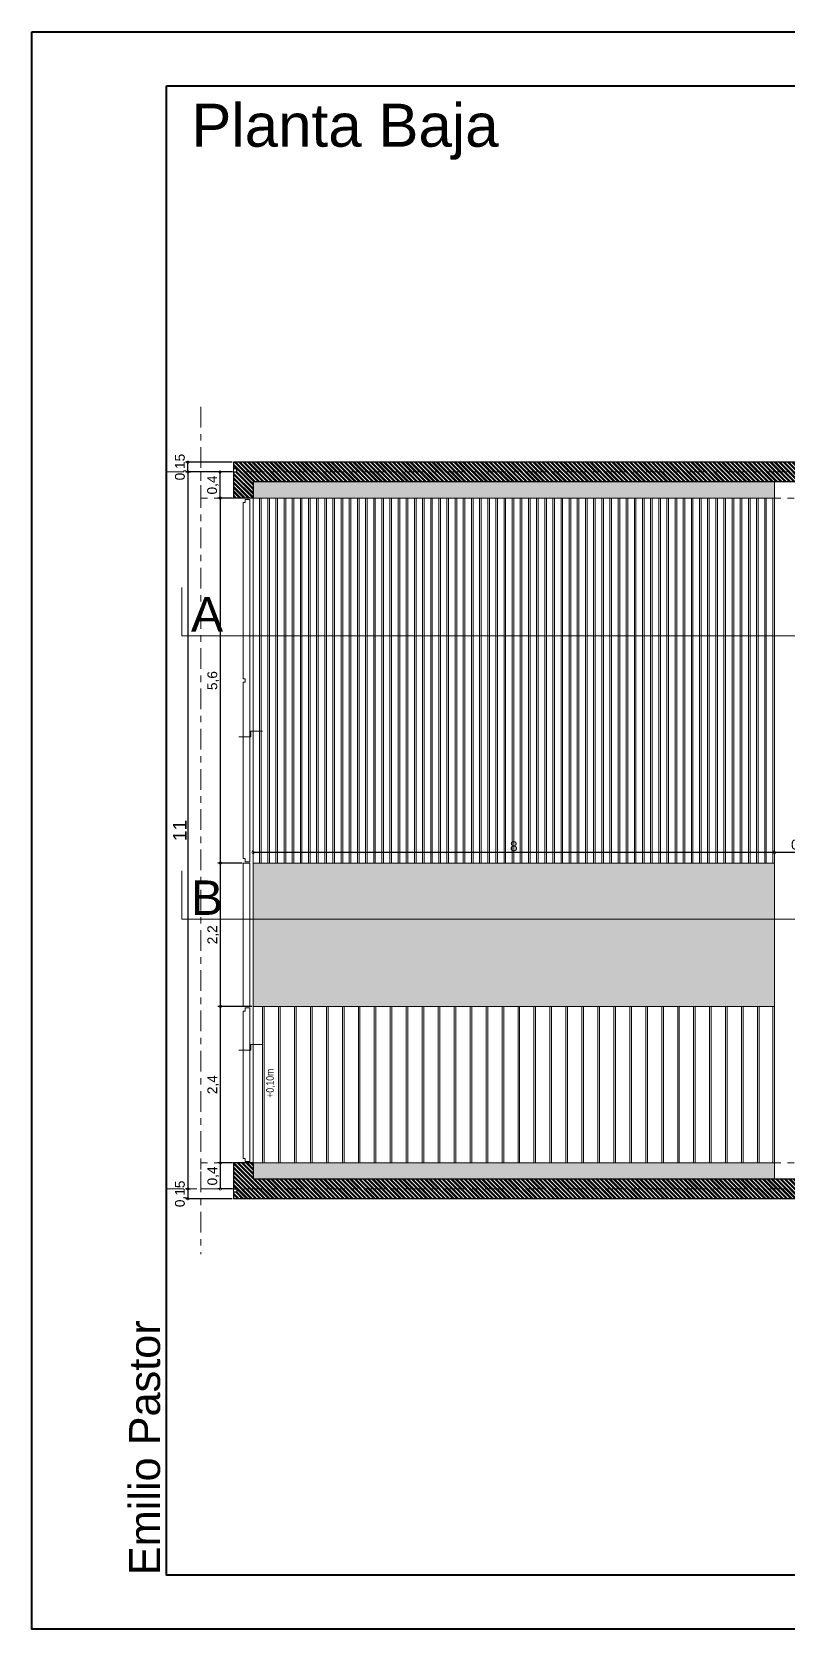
# Model space of a CAD drawing. Header units: millimetres. Extents: x 2502.5 to 2587.5, y 1451 to 1547.9.
# Drawn here: x 2502.91 to 2514.49, y 1523.37 to 1547.87 of the extents above; entities that cross this region are included whole.
import ezdxf

# ---------------------------------------------------------------- set-up
doc = ezdxf.new("R2010")
doc.units = ezdxf.units.MM
doc.linetypes.add('CENTER', pattern=[50.8, 31.75, -6.35, 6.35, -6.35])
doc.linetypes.add('JIS_02_0.7', pattern=[1.35, 0.75, -0.6])
for name, color, linetype, lineweight in [('0.09', 6, 'Continuous', 9), ('0.15', 6, 'Continuous', 15), ('02_CIVIL_EXIST', 250, 'Continuous', 30), ('09_CIVIL PROYECCIONES', 230, 'JIS_02_0.7', 5), ('10_CIVIL EJES', 230, 'CENTER', 15), ('12_HATCH', 254, 'Continuous', 5), ('12_TEXTOS', 150, 'Continuous', 20), ('13_COTAS', 8, 'Continuous', 9)]:
    doc.layers.add(name, color=color, linetype=linetype, lineweight=lineweight)
doc.styles.get("Standard").update_dxf_attribs({"font": 'arial.ttf'})
doc.styles.add('Swis721 BT', font='swiss.ttf')
doc.dimstyles.new('ISO-23', dxfattribs={"dimscale": 0.03, "dimtxt": 5, "dimasz": 2.5, "dimexe": 1.25, "dimexo": 0.625, "dimtad": 1, "dimtxsty": 'Swis721 BT', "dimblk": 'DOTSMALL', "dimcen": 2.5, "dimclrt": 150, "dimadec": 0, "dimazin": 0, "dimtfac": 1, "dimtmove": 0, "dimatfit": 3, "dimfxl": 0, "dimarcsym": 0})

# ---------------------------------------------------------------- blocks, each defined once
blk = doc.blocks.new('_DotSmall')
at = {"color": 0, "linetype": 'ByBlock', "const_width": 0.5}
blk.add_lwpolyline([(-0.0625, 0, 1), (0.0625, 0, 1)], format="xyb", close=True, dxfattribs=at)
blk = doc.blocks.new('*D92')
at = {"layer": '13_COTAS', "color": 0, "lineweight": -2}
for p, q in [((2505.981, 1541.267), (2505.262, 1541.267)), ((2505.299, 1541.117), (2505.299, 1541.267)), ((2505.981, 1541.117), (2505.262, 1541.117))]:
    blk.add_line(p, q, dxfattribs=at)
at = {"layer": 'Defpoints', "color": 0}
for p in [(2505.299, 1541.267), (2506, 1541.267), (2506, 1541.117)]:
    blk.add_point(p, dxfattribs=at)
at = {"layer": '13_COTAS', "color": 0, "lineweight": -2, "xscale": 0.075, "yscale": 0.075, "zscale": 0.075}
for p, rotation in [((2505.299, 1541.267), 90), ((2505.299, 1541.117), 270)]:
    blk.add_blockref('_DotSmall', p, dxfattribs=dict(at, rotation=rotation))
at = {"layer": '13_COTAS', "color": 150, "insert": (2505.19, 1541.192), "char_height": 0.15, "attachment_point": 5, "rotation": 90, "style": 'Swis721 BT'}
blk.add_mtext('0,15', dxfattribs=at)
blk = doc.blocks.new('*D47')
at = {"layer": '13_COTAS', "color": 0, "lineweight": -2}
for p, q in [((2505.299, 1541.117), (2505.299, 1530.117)), ((2505.313, 1541.117), (2505.337, 1541.117)), ((2505.313, 1530.117), (2505.337, 1530.117))]:
    blk.add_line(p, q, dxfattribs=at)
at = {"layer": 'Defpoints', "color": 0}
for p in [(2505.295, 1541.117), (2505.295, 1530.117), (2505.299, 1530.117)]:
    blk.add_point(p, dxfattribs=at)
at = {"layer": '13_COTAS', "color": 0, "lineweight": -2, "xscale": 0.075, "yscale": 0.075, "zscale": 0.075}
for p, rotation in [((2505.299, 1541.117), 90), ((2505.299, 1530.117), 270)]:
    blk.add_blockref('_DotSmall', p, dxfattribs=dict(at, rotation=rotation))
at = {"layer": '13_COTAS', "color": 150, "insert": (2505.175, 1535.617), "char_height": 0.15, "attachment_point": 5, "rotation": 90, "style": 'Swis721 BT'}
blk.add_mtext('{\\H1.4x;11}', dxfattribs=at)
blk = doc.blocks.new('*D93')
at = {"layer": '13_COTAS', "color": 0, "lineweight": -2}
for p, q in [((2505.306, 1530.117), (2505.262, 1530.117)), ((2505.981, 1529.967), (2505.262, 1529.967)), ((2505.299, 1530.117), (2505.299, 1529.967))]:
    blk.add_line(p, q, dxfattribs=at)
at = {"layer": 'Defpoints', "color": 0}
for p in [(2505.299, 1529.967), (2505.325, 1530.117), (2506, 1529.967)]:
    blk.add_point(p, dxfattribs=at)
at = {"layer": '13_COTAS', "color": 0, "lineweight": -2, "xscale": 0.075, "yscale": 0.075, "zscale": 0.075}
for p, rotation in [((2505.299, 1530.117), 90), ((2505.299, 1529.967), 270)]:
    blk.add_blockref('_DotSmall', p, dxfattribs=dict(at, rotation=rotation))
at = {"layer": '13_COTAS', "color": 150, "insert": (2505.19, 1530.042), "char_height": 0.15, "attachment_point": 5, "rotation": 90, "style": 'Swis721 BT'}
blk.add_mtext('0,15', dxfattribs=at)
blk = doc.blocks.new('*D94')
at = {"layer": '13_COTAS', "color": 0, "lineweight": -2}
for p, q in [((2505.981, 1530.517), (2505.76, 1530.517)), ((2505.798, 1530.117), (2505.798, 1530.517)), ((2505.981, 1530.117), (2505.76, 1530.117))]:
    blk.add_line(p, q, dxfattribs=at)
at = {"layer": 'Defpoints', "color": 0}
for p in [(2505.798, 1530.517), (2506, 1530.517), (2506, 1530.117)]:
    blk.add_point(p, dxfattribs=at)
at = {"layer": '13_COTAS', "color": 0, "lineweight": -2, "xscale": 0.075, "yscale": 0.075, "zscale": 0.075}
for p, rotation in [((2505.798, 1530.517), 90), ((2505.798, 1530.117), 270)]:
    blk.add_blockref('_DotSmall', p, dxfattribs=dict(at, rotation=rotation))
at = {"layer": '13_COTAS', "color": 150, "insert": (2505.688, 1530.317), "char_height": 0.15, "attachment_point": 5, "rotation": 90, "style": 'Swis721 BT'}
blk.add_mtext('0,4', dxfattribs=at)
blk = doc.blocks.new('*D95')
at = {"layer": '13_COTAS', "color": 0, "lineweight": -2}
for p, q in [((2506.281, 1532.917), (2505.76, 1532.917)), ((2505.798, 1530.517), (2505.798, 1532.917)), ((2505.981, 1530.517), (2505.76, 1530.517))]:
    blk.add_line(p, q, dxfattribs=at)
at = {"layer": 'Defpoints', "color": 0}
for p in [(2505.798, 1532.917), (2506.3, 1532.917), (2506, 1530.517)]:
    blk.add_point(p, dxfattribs=at)
at = {"layer": '13_COTAS', "color": 0, "lineweight": -2, "xscale": 0.075, "yscale": 0.075, "zscale": 0.075}
for p, rotation in [((2505.798, 1532.917), 90), ((2505.798, 1530.517), 270)]:
    blk.add_blockref('_DotSmall', p, dxfattribs=dict(at, rotation=rotation))
at = {"layer": '13_COTAS', "color": 150, "insert": (2505.688, 1531.717), "char_height": 0.15, "attachment_point": 5, "rotation": 90, "style": 'Swis721 BT'}
blk.add_mtext('2,4', dxfattribs=at)
blk = doc.blocks.new('*D96')
at = {"layer": '13_COTAS', "color": 0, "lineweight": -2}
for p, q in [((2506.131, 1535.117), (2505.76, 1535.117)), ((2505.798, 1532.917), (2505.798, 1535.117)), ((2506.131, 1532.917), (2505.76, 1532.917))]:
    blk.add_line(p, q, dxfattribs=at)
at = {"layer": 'Defpoints', "color": 0}
for p in [(2505.798, 1535.117), (2506.15, 1535.117), (2506.15, 1532.917)]:
    blk.add_point(p, dxfattribs=at)
at = {"layer": '13_COTAS', "color": 0, "lineweight": -2, "xscale": 0.075, "yscale": 0.075, "zscale": 0.075}
for p, rotation in [((2505.798, 1535.117), 90), ((2505.798, 1532.917), 270)]:
    blk.add_blockref('_DotSmall', p, dxfattribs=dict(at, rotation=rotation))
at = {"layer": '13_COTAS', "color": 150, "insert": (2505.688, 1534.017), "char_height": 0.15, "attachment_point": 5, "rotation": 90, "style": 'Swis721 BT'}
blk.add_mtext('2,2', dxfattribs=at)
blk = doc.blocks.new('*D97')
at = {"layer": '13_COTAS', "color": 0, "lineweight": -2}
for p, q in [((2505.981, 1540.717), (2505.76, 1540.717)), ((2505.798, 1535.117), (2505.798, 1540.717)), ((2506.131, 1535.117), (2505.76, 1535.117))]:
    blk.add_line(p, q, dxfattribs=at)
at = {"layer": 'Defpoints', "color": 0}
for p in [(2505.798, 1540.717), (2506, 1540.717), (2506.15, 1535.117)]:
    blk.add_point(p, dxfattribs=at)
at = {"layer": '13_COTAS', "color": 0, "lineweight": -2, "xscale": 0.075, "yscale": 0.075, "zscale": 0.075}
for p, rotation in [((2505.798, 1540.717), 90), ((2505.798, 1535.117), 270)]:
    blk.add_blockref('_DotSmall', p, dxfattribs=dict(at, rotation=rotation))
at = {"layer": '13_COTAS', "color": 150, "insert": (2505.688, 1537.917), "char_height": 0.15, "attachment_point": 5, "rotation": 90, "style": 'Swis721 BT'}
blk.add_mtext('5,6', dxfattribs=at)
blk = doc.blocks.new('*D98')
at = {"layer": '13_COTAS', "color": 0, "lineweight": -2}
for p, q in [((2505.981, 1541.117), (2505.755, 1541.117)), ((2505.793, 1540.717), (2505.793, 1541.117)), ((2505.981, 1540.717), (2505.755, 1540.717))]:
    blk.add_line(p, q, dxfattribs=at)
at = {"layer": 'Defpoints', "color": 0}
for p in [(2505.793, 1541.117), (2506, 1541.117), (2506, 1540.717)]:
    blk.add_point(p, dxfattribs=at)
at = {"layer": '13_COTAS', "color": 0, "lineweight": -2, "xscale": 0.075, "yscale": 0.075, "zscale": 0.075}
for p, rotation in [((2505.793, 1541.117), 90), ((2505.793, 1540.717), 270)]:
    blk.add_blockref('_DotSmall', p, dxfattribs=dict(at, rotation=rotation))
at = {"layer": '13_COTAS', "color": 150, "insert": (2505.684, 1540.917), "char_height": 0.15, "attachment_point": 5, "rotation": 90, "style": 'Swis721 BT'}
blk.add_mtext('0,4', dxfattribs=at)
blk = doc.blocks.new('cambiopiso')
at = {"layer": '0.09'}
for p, q in [((533.753, 611.171), (533.753, 610.988)), ((533.753, 610.988), (533.842, 610.988)), ((533.842, 610.988), (533.842, 610.805))]:
    blk.add_line(p, q, dxfattribs=at)
blk = doc.blocks.new('*D223')
at = {"layer": '13_COTAS', "color": 0, "lineweight": -2}
for p, q in [((2514.3, 1535.287), (2514.3, 1535.315)), ((2515.1, 1535.278), (2514.3, 1535.278)), ((2515.1, 1535.287), (2515.1, 1535.315))]:
    blk.add_line(p, q, dxfattribs=at)
at = {"layer": 'Defpoints', "color": 0}
for p in [(2514.3, 1535.278), (2514.3, 1535.269), (2515.1, 1535.269)]:
    blk.add_point(p, dxfattribs=at)
at = {"layer": '13_COTAS', "color": 0, "lineweight": -2, "xscale": 0.075, "yscale": 0.075, "zscale": 0.075, "rotation": 180}
blk.add_blockref('_DotSmall', (2514.3, 1535.278), dxfattribs=at)
at = {"layer": '13_COTAS', "color": 0, "lineweight": -2, "xscale": 0.075, "yscale": 0.075, "zscale": 0.075}
blk.add_blockref('_DotSmall', (2515.1, 1535.278), dxfattribs=at)
at = {"layer": '13_COTAS', "color": 150, "insert": (2514.7, 1535.387), "char_height": 0.15, "attachment_point": 5, "style": 'Swis721 BT'}
blk.add_mtext('0,8', dxfattribs=at)
blk = doc.blocks.new('*D224')
at = {"layer": '13_COTAS', "color": 0, "lineweight": -2}
for p, q in [((2506.3, 1535.287), (2506.3, 1535.315)), ((2514.3, 1535.278), (2506.3, 1535.278)), ((2514.3, 1535.287), (2514.3, 1535.315))]:
    blk.add_line(p, q, dxfattribs=at)
at = {"layer": 'Defpoints', "color": 0}
for p in [(2506.3, 1535.278), (2506.3, 1535.269), (2514.3, 1535.269)]:
    blk.add_point(p, dxfattribs=at)
at = {"layer": '13_COTAS', "color": 0, "lineweight": -2, "xscale": 0.075, "yscale": 0.075, "zscale": 0.075, "rotation": 180}
blk.add_blockref('_DotSmall', (2506.3, 1535.278), dxfattribs=at)
at = {"layer": '13_COTAS', "color": 0, "lineweight": -2, "xscale": 0.075, "yscale": 0.075, "zscale": 0.075}
blk.add_blockref('_DotSmall', (2514.3, 1535.278), dxfattribs=at)
at = {"layer": '13_COTAS', "color": 150, "insert": (2510.3, 1535.374), "char_height": 0.15, "attachment_point": 5, "style": 'Swis721 BT'}
blk.add_mtext('8', dxfattribs=at)
blk = doc.blocks.new('silueta')
at = {"layer": '0.09', "color": 3}
for points in [[(2456, 1541.267), (2484.8, 1541.267), (2484.8, 1540.717), (2484.95, 1540.717), (2484.95, 1536.417), (2477.9, 1536.417), (2477.7, 1536.417), (2477.7, 1530.517), (2477.9, 1530.517), (2477.9, 1530.117), (2477.7, 1530.117), (2477.7, 1529.967), (2456, 1529.967), (2456, 1530.517), (2456.3, 1530.517), (2456.3, 1530.267), (2464.8, 1530.267), (2464.8, 1530.517), (2467.1, 1530.517), (2467.1, 1532.922), (2465.1, 1532.917), (2465.1, 1540.717), (2464.8, 1540.717), (2464.8, 1540.967), (2456.3, 1540.967), (2456.3, 1540.717), (2456, 1540.717), (2456, 1541.267)], [(2484.5, 1540.917), (2465.4, 1540.917), (2465.4, 1534.917), (2473.2, 1534.917), (2473.2, 1537.667), (2472.4, 1537.667), (2472.4, 1539.867), (2476.6, 1539.867), (2476.6, 1540.017), (2471.4, 1540.017), (2471.4, 1539.867), (2472.2, 1539.867), (2472.2, 1537.667), (2471.4, 1537.667), (2471.4, 1535.717), (2472.3, 1535.717), (2472.3, 1535.817), (2471.55, 1535.817), (2471.55, 1537.567), (2473, 1537.567), (2473, 1534.717), (2465.4, 1534.717), (2465.4, 1533.117), (2467.4, 1533.117), (2467.4, 1530.317), (2477.4, 1530.317), (2477.4, 1536.717), (2484.65, 1536.717), (2484.65, 1540.117), (2484.5, 1540.117), (2484.5, 1540.917)]]:
    blk.add_lwpolyline(points, dxfattribs=at)
blk.add_lwpolyline([(2470.8, 1533.317), (2473, 1533.317), (2473, 1530.317), (2470.8, 1530.317)], close=True, dxfattribs=at)

msp = doc.modelspace()

# ---------------------------------------------------------------- hatches: boundary and pattern name
at = {"layer": '02_CIVIL_EXIST'}
h = msp.add_hatch(dxfattribs=at)
h.set_pattern_fill('ANSI32', color=256, scale=0.005, angle=-90)
h.set_pattern_definition([(315, (2098.05912, 1006.04728), (0.0336759605, 0.0336759605), []), (315, (2098.05912, 1006.02483), (0.0336759605, 0.0336759605), [])])
edge = h.paths.add_edge_path()
edge.add_line((2522.3, 1535.791), (2522.3, 1535.791))
edge.add_line((2522.3, 1535.791), (2522.3, 1535.817))
edge.add_line((2522.3, 1535.817), (2521.55, 1535.817))
edge.add_line((2521.55, 1535.817), (2521.4, 1535.817))
edge.add_line((2521.4, 1535.817), (2521.4, 1535.717))
edge.add_line((2521.4, 1535.717), (2521.5, 1535.717))
edge.add_line((2521.5, 1535.717), (2522.204, 1535.717))
edge.add_line((2522.204, 1535.717), (2522.204, 1535.724))
edge.add_line((2522.204, 1535.724), (2522.128, 1535.724))
edge.add_line((2522.128, 1535.724), (2522.128, 1535.734))
edge.add_line((2522.128, 1535.734), (2522.209, 1535.734))
edge.add_arc((2522.209, 1535.729), 0.00537, 0, 90, ccw=False)
edge.add_line((2522.214, 1535.729), (2522.214, 1535.717))
edge.add_line((2522.214, 1535.717), (2522.3, 1535.717))
edge.add_line((2522.3, 1535.717), (2522.3, 1535.791))
h.paths.add_polyline_path([(2534.95, 1540.117), (2534.95, 1540.717), (2534.8, 1540.717), (2534.8, 1541.117), (2506, 1541.117), (2506, 1540.717), (2506.3, 1540.717), (2506.3, 1540.967), (2514.8, 1540.967), (2514.8, 1540.717), (2515.4, 1540.717), (2515.4, 1540.917), (2531, 1540.917), (2531, 1540.117), (2531.15, 1540.117), (2531.15, 1540.917), (2532.4, 1540.917), (2532.4, 1540.117), (2532.55, 1540.117), (2532.55, 1540.917), (2534.5, 1540.917), (2534.5, 1540.117), (2534.65, 1540.117), (2534.7, 1540.117)])
edge = h.paths.add_edge_path(flags=16)
edge.add_line((2523.013, 1536.476), (2523.013, 1536.413))
edge.add_line((2523.013, 1536.413), (2523.005, 1536.413))
edge.add_line((2523.005, 1536.413), (2523.005, 1536.476))
edge.add_arc((2523.009, 1536.476), 0.00417, 0.0531, 180.0531, ccw=False)
edge = h.paths.add_edge_path(flags=16)
edge.add_arc((2522.209, 1535.729), 0.00537, -90, 90, ccw=False)
edge.add_line((2522.209, 1535.724), (2522.128, 1535.724))
edge.add_line((2522.128, 1535.724), (2522.128, 1535.734))
edge.add_line((2522.128, 1535.734), (2522.209, 1535.734))
h.paths.add_polyline_path([(2527.9, 1530.117), (2527.9, 1530.517), (2527.7, 1530.517), (2527.7, 1531.317), (2527.4, 1531.317), (2527.4, 1530.317), (2526.275, 1530.317), (2526.275, 1530.667), (2526.125, 1530.667), (2526.125, 1530.317), (2524.525, 1530.317), (2524.525, 1530.667), (2524.375, 1530.667), (2524.375, 1530.317), (2517.4, 1530.317), (2517.4, 1530.517), (2517.1, 1530.517), (2514.8, 1530.517), (2514.8, 1530.267), (2506.3, 1530.267), (2506.3, 1530.517), (2506, 1530.517), (2506, 1530.117), (2508.05, 1530.117)])
h.paths.add_polyline_path([(2524.65, 1539.867), (2524.65, 1540.017), (2524, 1540.017), (2524, 1539.867)])
h.paths.add_polyline_path([(2526.6, 1539.867), (2526.6, 1540.017), (2525.95, 1540.017), (2525.95, 1539.867)])
h.paths.add_polyline_path([(2515.7, 1532.917), (2515.7, 1532.962), (2515.7, 1533.002), (2515.7, 1533.002), (2515.7, 1533.117), (2515.4, 1533.117), (2515.4, 1533.517), (2515.1, 1533.517), (2515.1, 1532.917), (2515.25, 1532.917)])
h.paths.add_polyline_path([(2517.4, 1532.917), (2517.4, 1533.117), (2517.1, 1533.117), (2517.1, 1532.962), (2517.1, 1532.917)])
h.paths.add_polyline_path([(2527.7, 1529.967), (2527.7, 1530.117), (2506.05, 1530.117), (2506.05, 1530.067), (2506, 1530.067), (2506, 1529.967), (2514.3, 1529.967)])
h.paths.add_polyline_path([(2534.8, 1541.117), (2534.8, 1541.267), (2514.3, 1541.267), (2506, 1541.267), (2506, 1541.167), (2506.05, 1541.167), (2506.05, 1541.117)])
edge = h.paths.add_edge_path(flags=17)
edge.add_line((2521.525, 1535.906), (2521.533, 1535.906))
edge.add_line((2521.533, 1535.906), (2521.533, 1536.447))
edge.add_line((2521.533, 1536.447), (2521.544, 1536.447))
edge.add_line((2521.544, 1536.447), (2521.544, 1535.905))
edge.add_line((2521.544, 1535.905), (2521.544, 1535.865))
edge.add_arc((2521.539, 1535.865), 0.00488, -89.9848, 0.0152, ccw=False)
edge.add_line((2521.539, 1535.86), (2521.519, 1535.86))
edge.add_arc((2521.519, 1535.865), 0.00488, 180.0318, 270.0152, ccw=False)
edge.add_line((2521.514, 1535.865), (2521.514, 1535.905))
edge.add_line((2521.514, 1535.905), (2521.514, 1536.447))
edge.add_line((2521.514, 1536.447), (2521.525, 1536.447))
edge.add_line((2521.525, 1536.447), (2521.525, 1535.906))
h.paths.add_polyline_path([(2521.533, 1535.906), (2521.525, 1535.906), (2521.525, 1536.447), (2521.533, 1536.447)], flags=16)
edge = h.paths.add_edge_path(flags=16)
edge.add_line((2521.525, 1536.447), (2521.514, 1536.447))
edge.add_line((2521.514, 1536.447), (2521.514, 1536.988))
edge.add_line((2521.514, 1536.988), (2521.514, 1537.029))
edge.add_arc((2521.518, 1537.029), 0.00488, 90.0283, 180.0327, ccw=False)
edge.add_line((2521.518, 1537.034), (2521.539, 1537.034))
edge.add_arc((2521.539, 1537.029), 0.00488, 0.0327, 90.0152, ccw=False)
edge.add_line((2521.544, 1537.029), (2521.544, 1536.988))
edge.add_line((2521.544, 1536.988), (2521.544, 1536.447))
edge.add_line((2521.544, 1536.447), (2521.533, 1536.447))
edge.add_line((2521.533, 1536.447), (2521.533, 1536.988))
edge.add_line((2521.533, 1536.988), (2521.525, 1536.988))
edge.add_line((2521.525, 1536.988), (2521.525, 1536.447))
h.paths.add_polyline_path([(2521.533, 1536.447), (2521.525, 1536.447), (2521.525, 1536.988), (2521.533, 1536.988)], flags=16)
edge = h.paths.add_edge_path(flags=17)
edge.add_line((2521.544, 1535.905), (2521.544, 1536.988))
edge.add_line((2521.544, 1536.988), (2521.544, 1537.029))
edge.add_arc((2521.539, 1537.029), 0.00488, 0.0327, 90.0152)
edge.add_line((2521.539, 1537.034), (2521.518, 1537.034))
edge.add_arc((2521.518, 1537.029), 0.00488, 90.0283, 180.0327)
edge.add_line((2521.514, 1537.029), (2521.514, 1536.988))
edge.add_line((2521.514, 1536.988), (2521.514, 1535.905))
edge.add_line((2521.514, 1535.905), (2521.514, 1535.865))
edge.add_arc((2521.519, 1535.865), 0.00488, 180.0318, 270.0152)
edge.add_line((2521.519, 1535.86), (2521.539, 1535.86))
edge.add_arc((2521.539, 1535.865), 0.00488, 270.0152, 360.0152)
edge.add_line((2521.544, 1535.865), (2521.544, 1535.905))
h.paths.add_polyline_path([(2521.4, 1537.167), (2521.55, 1537.167), (2521.55, 1537.567), (2523, 1537.567), (2523, 1534.717), (2523.2, 1534.717), (2523.2, 1537.667), (2522.4, 1537.667), (2522.4, 1539.867), (2523.2, 1539.867), (2523.2, 1540.017), (2521.4, 1540.017), (2521.4, 1539.867), (2522.2, 1539.867), (2522.2, 1537.667), (2521.4, 1537.667)])
h.paths.add_polyline_path([(2520.9, 1534.717), (2520.9, 1534.817), (2521.95, 1534.817), (2521.95, 1534.917), (2521.4, 1534.917), (2515.4, 1534.917), (2515.4, 1535.117), (2515.1, 1535.117), (2515.1, 1534.517), (2515.4, 1534.517), (2515.4, 1534.717)])
at = {"layer": '12_HATCH'}
h = msp.add_hatch(dxfattribs=at)
h.set_pattern_fill('AR-CONC', color=114, scale=0.002, angle=-90)
h.set_pattern_definition([(320, (1979.07924, 2068.2868), (-0.03187817, -0.36436934), [0.0381, -0.4191]), (265, (1979.07924, 2068.2868), (0.38211369, 0.07048684), [0.03048, -0.33528117]), (10.451445, (1979.07658, 2068.25642), (0.3502355, -0.2938825), [0.03238002, -0.35618049]), (316.1842, (1979.18084, 2068.2868), (-0.08408466, -0.54215808), [0.05715, -0.62865]), (6.63556, (1979.17383, 2068.2416), (0.49485225, -0.47480827), [0.04857005, -0.5342712]), (261.18415, (1979.18084, 2068.2868), (0.49485225, -0.47480827), [0.04571993, -0.50291946]), (291, (1979.15544, 2068.236), (-0.2045304, -0.30322878), [0.0381, -0.4191]), (236, (1979.15544, 2068.236), (0.36837593, -0.12360406), [0.03048, -0.33528]), (341.451445, (1979.1384, 2068.21072), (0.16384554, -0.42683284), [0.03238002, -0.35617988]), (307.5, (1979.07924, 2068.28679), (0.169110078, -0.006177207), [0, -0.331216, 0, -0.34036, 0, -0.33655]), (277.5, (1979.07924, 2068.28679), (0.20036115, -0.133639325), [0, -0.194056, 0, -0.323596, 0, -0.12827]), (237.5, (1979.07924, 2068.40007), (-0.011457488, -0.27118119), [0, -0.127, 0, -0.39624, 0, -0.52578]), (227.5, (1979.07924, 2068.45087), (0.05085298, -0.29625836), [0, -0.1651, 0, -0.263144, 0, -0.37338])])
h.paths.add_polyline_path([(2506.3, 1540.967), (2506.3, 1540.717), (2514.3, 1540.717), (2514.3, 1540.967)])
h.paths.add_polyline_path([(2506.3, 1530.517), (2506.3, 1530.267), (2514.3, 1530.267), (2514.3, 1530.517)])
h.paths.add_polyline_path([(2506.3, 1535.117), (2506.3, 1532.917), (2514.3, 1532.917), (2514.3, 1535.117)])

# ---------------------------------------------------------------- linework, layer by layer
at = {"layer": '0.09'}
for p, q in [((2514.3, 1540.967), (2514.3, 1535.117)), ((2506.3, 1540.717), (2506.3, 1535.117)), ((2514.3, 1540.717), (2506.3, 1540.717)), ((2506.4, 1540.717), (2506.4, 1535.117)), ((2506.425, 1540.717), (2506.425, 1535.117)), ((2506.525, 1540.717), (2506.525, 1535.117)), ((2506.55, 1540.717), (2506.55, 1535.117)), ((2506.65, 1540.717), (2506.65, 1535.117)), ((2506.675, 1540.717), (2506.675, 1535.117)), ((2506.775, 1540.717), (2506.775, 1535.117)), ((2506.8, 1540.717), (2506.8, 1535.117)), ((2506.9, 1540.717), (2506.9, 1535.117)), ((2506.925, 1540.717), (2506.925, 1535.117)), ((2507.025, 1540.717), (2507.025, 1535.117)), ((2507.05, 1540.717), (2507.05, 1535.117)), ((2507.15, 1540.717), (2507.15, 1535.117)), ((2507.175, 1540.717), (2507.175, 1535.117)), ((2507.275, 1540.717), (2507.275, 1535.117)), ((2507.3, 1540.717), (2507.3, 1535.117)), ((2507.4, 1540.717), (2507.4, 1535.117)), ((2507.425, 1540.717), (2507.425, 1535.117)), ((2507.525, 1540.717), (2507.525, 1535.117)), ((2507.55, 1540.717), (2507.55, 1535.117)), ((2507.65, 1540.717), (2507.65, 1535.117)), ((2507.675, 1540.717), (2507.675, 1535.117)), ((2507.775, 1540.717), (2507.775, 1535.117)), ((2507.8, 1540.717), (2507.8, 1535.117)), ((2507.9, 1540.717), (2507.9, 1535.117)), ((2507.925, 1540.717), (2507.925, 1535.117)), ((2508.025, 1540.717), (2508.025, 1535.117)), ((2508.05, 1540.717), (2508.05, 1535.117)), ((2508.15, 1540.717), (2508.15, 1535.117)), ((2508.175, 1540.717), (2508.175, 1535.117)), ((2508.275, 1540.717), (2508.275, 1535.117)), ((2508.3, 1540.717), (2508.3, 1535.117)), ((2508.4, 1540.717), (2508.4, 1535.117)), ((2508.425, 1540.717), (2508.425, 1535.117)), ((2508.525, 1540.717), (2508.525, 1535.117)), ((2508.55, 1540.717), (2508.55, 1535.117)), ((2508.65, 1540.717), (2508.65, 1535.117)), ((2508.675, 1540.717), (2508.675, 1535.117)), ((2508.775, 1540.717), (2508.775, 1535.117)), ((2508.8, 1540.717), (2508.8, 1535.117)), ((2508.9, 1540.717), (2508.9, 1535.117)), ((2508.925, 1540.717), (2508.925, 1535.117)), ((2509.025, 1540.717), (2509.025, 1535.117)), ((2509.05, 1540.717), (2509.05, 1535.117)), ((2509.15, 1540.717), (2509.15, 1535.117)), ((2509.175, 1540.717), (2509.175, 1535.117)), ((2509.275, 1540.717), (2509.275, 1535.117)), ((2509.3, 1540.717), (2509.3, 1535.117)), ((2509.4, 1540.717), (2509.4, 1535.117)), ((2509.425, 1540.717), (2509.425, 1535.117)), ((2509.525, 1540.717), (2509.525, 1535.117)), ((2509.55, 1540.717), (2509.55, 1535.117)), ((2509.65, 1540.717), (2509.65, 1535.117)), ((2509.675, 1540.717), (2509.675, 1535.117)), ((2509.775, 1540.717), (2509.775, 1535.117)), ((2509.8, 1540.717), (2509.8, 1535.117)), ((2509.9, 1540.717), (2509.9, 1535.117)), ((2509.925, 1540.717), (2509.925, 1535.117)), ((2510.025, 1540.717), (2510.025, 1535.117)), ((2510.05, 1540.717), (2510.05, 1535.117)), ((2510.15, 1540.717), (2510.15, 1535.117)), ((2510.175, 1540.717), (2510.175, 1535.117)), ((2510.275, 1540.717), (2510.275, 1535.117)), ((2510.3, 1540.717), (2510.3, 1535.117)), ((2510.4, 1540.717), (2510.4, 1535.117)), ((2510.425, 1540.717), (2510.425, 1535.117)), ((2510.525, 1540.717), (2510.525, 1535.117)), ((2510.55, 1540.717), (2510.55, 1535.117)), ((2510.65, 1540.717), (2510.65, 1535.117)), ((2510.675, 1540.717), (2510.675, 1535.117)), ((2510.775, 1540.717), (2510.775, 1535.117)), ((2510.8, 1540.717), (2510.8, 1535.117)), ((2510.9, 1540.717), (2510.9, 1535.117)), ((2510.925, 1540.717), (2510.925, 1535.117)), ((2511.025, 1540.717), (2511.025, 1535.117)), ((2511.05, 1540.717), (2511.05, 1535.117)), ((2511.15, 1540.717), (2511.15, 1535.117)), ((2511.175, 1540.717), (2511.175, 1535.117)), ((2511.275, 1540.717), (2511.275, 1535.117)), ((2511.3, 1540.717), (2511.3, 1535.117)), ((2511.4, 1540.717), (2511.4, 1535.117)), ((2511.425, 1540.717), (2511.425, 1535.117)), ((2511.525, 1540.717), (2511.525, 1535.117)), ((2511.55, 1540.717), (2511.55, 1535.117)), ((2511.65, 1540.717), (2511.65, 1535.117)), ((2511.675, 1540.717), (2511.675, 1535.117)), ((2511.775, 1540.717), (2511.775, 1535.117)), ((2511.8, 1540.717), (2511.8, 1535.117)), ((2511.9, 1540.717), (2511.9, 1535.117)), ((2511.925, 1540.717), (2511.925, 1535.117)), ((2512.025, 1540.717), (2512.025, 1535.117)), ((2512.05, 1540.717), (2512.05, 1535.117)), ((2512.15, 1540.717), (2512.15, 1535.117)), ((2512.175, 1540.717), (2512.175, 1535.117)), ((2512.275, 1540.717), (2512.275, 1535.117)), ((2512.3, 1540.717), (2512.3, 1535.117)), ((2512.4, 1540.717), (2512.4, 1535.117)), ((2512.425, 1540.717), (2512.425, 1535.117)), ((2512.525, 1540.717), (2512.525, 1535.117)), ((2512.55, 1540.717), (2512.55, 1535.117)), ((2512.65, 1540.717), (2512.65, 1535.117)), ((2512.675, 1540.717), (2512.675, 1535.117)), ((2512.775, 1540.717), (2512.775, 1535.117)), ((2512.8, 1540.717), (2512.8, 1535.117)), ((2512.9, 1540.717), (2512.9, 1535.117)), ((2512.925, 1540.717), (2512.925, 1535.117)), ((2513.025, 1540.717), (2513.025, 1535.117)), ((2513.05, 1540.717), (2513.05, 1535.117)), ((2513.15, 1540.717), (2513.15, 1535.117)), ((2513.175, 1540.717), (2513.175, 1535.117)), ((2513.275, 1540.717), (2513.275, 1535.117)), ((2513.3, 1540.717), (2513.3, 1535.117)), ((2513.4, 1540.717), (2513.4, 1535.117)), ((2513.425, 1540.717), (2513.425, 1535.117)), ((2513.525, 1540.717), (2513.525, 1535.117)), ((2513.55, 1540.717), (2513.55, 1535.117)), ((2513.65, 1540.717), (2513.65, 1535.117)), ((2513.675, 1540.717), (2513.675, 1535.117)), ((2513.775, 1540.717), (2513.775, 1535.117)), ((2513.8, 1540.717), (2513.8, 1535.117)), ((2513.9, 1540.717), (2513.9, 1535.117)), ((2513.925, 1540.717), (2513.925, 1535.117)), ((2514.025, 1540.717), (2514.025, 1535.117)), ((2514.05, 1540.717), (2514.05, 1535.117)), ((2514.15, 1540.717), (2514.15, 1535.117)), ((2514.175, 1540.717), (2514.175, 1535.117)), ((2514.275, 1540.717), (2514.275, 1535.117)), ((2506.3, 1535.117), (2506.3, 1530.517)), ((2514.3, 1535.117), (2506.3, 1535.117)), ((2514.3, 1535.117), (2514.3, 1532.917)), ((2514.3, 1532.917), (2506.3, 1532.917)), ((2506.445, 1532.917), (2506.445, 1530.517)), ((2506.47, 1532.917), (2506.47, 1530.517)), ((2506.69, 1532.917), (2506.69, 1530.517)), ((2506.715, 1532.917), (2506.715, 1530.517)), ((2506.935, 1532.917), (2506.935, 1530.517)), ((2506.96, 1532.917), (2506.96, 1530.517)), ((2507.18, 1532.917), (2507.18, 1530.517)), ((2507.205, 1532.917), (2507.205, 1530.517)), ((2507.425, 1532.917), (2507.425, 1530.517)), ((2507.45, 1532.917), (2507.45, 1530.517)), ((2507.67, 1532.917), (2507.67, 1530.517)), ((2507.695, 1532.917), (2507.695, 1530.517)), ((2507.915, 1532.917), (2507.915, 1530.517)), ((2507.94, 1532.917), (2507.94, 1530.517)), ((2508.16, 1532.917), (2508.16, 1530.517)), ((2508.185, 1532.917), (2508.185, 1530.517)), ((2508.405, 1532.917), (2508.405, 1530.517)), ((2508.43, 1532.917), (2508.43, 1530.517)), ((2508.65, 1532.917), (2508.65, 1530.517)), ((2508.675, 1532.917), (2508.675, 1530.517)), ((2508.895, 1532.917), (2508.895, 1530.517)), ((2508.92, 1532.917), (2508.92, 1530.517)), ((2509.14, 1532.917), (2509.14, 1530.517)), ((2509.165, 1532.917), (2509.165, 1530.517)), ((2509.385, 1532.917), (2509.385, 1530.517)), ((2509.41, 1532.917), (2509.41, 1530.517)), ((2509.63, 1532.917), (2509.63, 1530.517)), ((2509.655, 1532.917), (2509.655, 1530.517)), ((2509.875, 1532.917), (2509.875, 1530.517)), ((2509.9, 1532.917), (2509.9, 1530.517)), ((2510.12, 1532.917), (2510.12, 1530.517)), ((2510.145, 1532.917), (2510.145, 1530.517)), ((2510.365, 1532.917), (2510.365, 1530.517)), ((2510.39, 1532.917), (2510.39, 1530.517)), ((2510.61, 1532.917), (2510.61, 1530.517)), ((2510.635, 1532.917), (2510.635, 1530.517)), ((2510.855, 1532.917), (2510.855, 1530.517)), ((2510.88, 1532.917), (2510.88, 1530.517)), ((2511.1, 1532.917), (2511.1, 1530.517)), ((2511.125, 1532.917), (2511.125, 1530.517)), ((2511.345, 1532.917), (2511.345, 1530.517)), ((2511.37, 1532.917), (2511.37, 1530.517)), ((2511.59, 1532.917), (2511.59, 1530.517)), ((2511.615, 1532.917), (2511.615, 1530.517)), ((2511.835, 1532.917), (2511.835, 1530.517)), ((2511.86, 1532.917), (2511.86, 1530.517)), ((2512.08, 1532.917), (2512.08, 1530.517)), ((2512.105, 1532.917), (2512.105, 1530.517)), ((2512.325, 1532.917), (2512.325, 1530.517)), ((2512.35, 1532.917), (2512.35, 1530.517)), ((2512.57, 1532.917), (2512.57, 1530.517)), ((2512.595, 1532.917), (2512.595, 1530.517)), ((2512.815, 1532.917), (2512.815, 1530.517)), ((2512.84, 1532.917), (2512.84, 1530.517)), ((2513.06, 1532.917), (2513.06, 1530.517)), ((2513.085, 1532.917), (2513.085, 1530.517)), ((2513.305, 1532.917), (2513.305, 1530.517)), ((2513.33, 1532.917), (2513.33, 1530.517)), ((2513.55, 1532.917), (2513.55, 1530.517)), ((2513.575, 1532.917), (2513.575, 1530.517)), ((2513.795, 1532.917), (2513.795, 1530.517)), ((2513.82, 1532.917), (2513.82, 1530.517)), ((2514.04, 1532.917), (2514.04, 1530.517)), ((2514.065, 1532.917), (2514.065, 1530.517)), ((2514.275, 1532.917), (2514.275, 1530.517)), ((2514.3, 1532.917), (2514.3, 1530.267)), ((2514.3, 1530.517), (2506.3, 1530.517))]:
    msp.add_line(p, q, dxfattribs=at)
at = {"layer": '0.15'}
for p, q in [((2505.207, 1538.602), (2505.207, 1539.345)), ((2536.132, 1538.602), (2505.207, 1538.602)), ((2505.207, 1534.256), (2505.207, 1534.998)), ((2536.132, 1534.256), (2505.207, 1534.256))]:
    msp.add_line(p, q, dxfattribs=at)
at = {"layer": '02_CIVIL_EXIST'}
for p, q in [((2514.3, 1541.267), (2506, 1541.267)), ((2506, 1541.267), (2506, 1541.167)), ((2534.8, 1541.267), (2514.3, 1541.267)), ((2506.05, 1541.167), (2506, 1541.167)), ((2506, 1541.117), (2506, 1540.717)), ((2506, 1541.117), (2506.05, 1541.117)), ((2506.05, 1541.117), (2506.05, 1541.167)), ((2506.3, 1540.967), (2506.3, 1540.717)), ((2514.8, 1540.967), (2506.3, 1540.967)), ((2506.3, 1540.717), (2506, 1540.717)), ((2506, 1530.517), (2506, 1530.117)), ((2506.3, 1530.517), (2506, 1530.517)), ((2506.3, 1530.517), (2506.3, 1530.267)), ((2514.8, 1530.267), (2506.3, 1530.267)), ((2506, 1530.117), (2506.05, 1530.117)), ((2506.05, 1530.067), (2506, 1530.067)), ((2506, 1530.067), (2506, 1529.967)), ((2506, 1530.067), (2506, 1529.967)), ((2514.3, 1529.967), (2506, 1529.967)), ((2506.05, 1530.117), (2506.05, 1530.067)), ((2514.35, 1530.117), (2514.3, 1530.117)), ((2527.7, 1529.967), (2514.3, 1529.967))]:
    msp.add_line(p, q, dxfattribs=at)
at = {"layer": '02_CIVIL_EXIST', "lineweight": 40}
for points in [[(2502.906, 1547.868), (2537.556, 1547.868), (2537.556, 1523.365), (2502.906, 1523.365)], [(2504.969, 1547.043), (2536.731, 1547.043), (2536.731, 1524.19), (2504.969, 1524.19)]]:
    msp.add_lwpolyline(points, close=True, dxfattribs=at)
at = {"layer": '09_CIVIL PROYECCIONES', "ltscale": 0.1}
for p, q in [((2505.5, 1541.117), (2505.5, 1540.717)), ((2506, 1541.117), (2505.5, 1541.117)), ((2514.3, 1540.967), (2514.3, 1540.717)), ((2506, 1540.717), (2505.5, 1540.717)), ((2514.3, 1540.717), (2514.8, 1540.717)), ((2505.5, 1530.517), (2505.5, 1530.117)), ((2506, 1530.517), (2505.5, 1530.517)), ((2514.8, 1530.517), (2514.3, 1530.517)), ((2514.3, 1530.517), (2514.3, 1530.267)), ((2506, 1530.117), (2505.5, 1530.117))]:
    msp.add_line(p, q, dxfattribs=at)
at = {"layer": '09_CIVIL PROYECCIONES', "ltscale": 5}
for p, q in [((2506.05, 1541.117), (2506, 1541.117)), ((2506, 1541.117), (2506.05, 1541.117)), ((2506.05, 1530.117), (2506, 1530.117))]:
    msp.add_line(p, q, dxfattribs=at)
at = {"layer": '09_CIVIL PROYECCIONES', "linetype": 'ByBlock'}
for p, q in [((2506.18, 1540.647), (2506.15, 1540.647)), ((2506.15, 1540.647), (2506.15, 1537.942)), ((2506.25, 1540.697), (2506.18, 1540.697)), ((2506.18, 1540.697), (2506.18, 1540.647)), ((2506.25, 1540.697), (2506.25, 1535.137)), ((2506.18, 1537.942), (2506.15, 1537.942)), ((2506.18, 1537.892), (2506.15, 1537.892)), ((2506.15, 1537.892), (2506.15, 1535.187)), ((2506.18, 1537.942), (2506.18, 1537.892)), ((2506.18, 1535.187), (2506.15, 1535.187)), ((2506.15, 1535.117), (2506.15, 1532.917)), ((2506.25, 1535.117), (2506.15, 1535.117)), ((2506.18, 1535.187), (2506.18, 1535.137)), ((2506.25, 1535.137), (2506.18, 1535.137)), ((2506.25, 1535.117), (2506.25, 1532.917)), ((2506.25, 1532.917), (2506.15, 1532.917)), ((2506.18, 1532.897), (2506.18, 1532.847)), ((2506.25, 1532.897), (2506.18, 1532.897)), ((2506.25, 1532.897), (2506.25, 1530.537)), ((2506.18, 1532.847), (2506.15, 1532.847)), ((2506.15, 1532.847), (2506.15, 1530.587)), ((2506.18, 1530.587), (2506.15, 1530.587)), ((2506.18, 1530.587), (2506.18, 1530.537)), ((2506.25, 1530.537), (2506.18, 1530.537))]:
    msp.add_line(p, q, dxfattribs=at)
at = {"layer": '10_CIVIL EJES', "ltscale": 0.01}
for p, q in [((2505.5, 1542.117), (2505.5, 1529.117)), ((2536.731, 1541.117), (2504.969, 1541.117)), ((2536.731, 1530.117), (2504.969, 1530.117))]:
    msp.add_line(p, q, dxfattribs=at)

# ---------------------------------------------------------------- block references
at = {"rotation": 270}
for p in [(1895.275, 2070.896), (1895.275, 2066.086)]:
    msp.add_blockref('cambiopiso', p, dxfattribs=at)
at = {"layer": 'Defpoints'}
msp.add_blockref('silueta', (50, 0), dxfattribs=at)

# ---------------------------------------------------------------- texts
at = {"layer": '0.15', "char_height": 0.528, "attachment_point": 1, "style": 'Swis721 BT'}
for s, insert in [('A', (2505.347, 1539.197)), ('B', (2505.347, 1534.85))]:
    msp.add_mtext_dynamic_manual_height_columns(s, width=11.37319, gutter_width=10, heights=[0.695], dxfattribs=dict(at, insert=insert))
at = {"layer": '12_TEXTOS', "color": 18, "insert": (2505.352, 1546.767), "char_height": 0.66, "attachment_point": 1, "style": 'Swis721 BT'}
msp.add_mtext_dynamic_manual_height_columns('Planta Baja', width=11.37319, gutter_width=10, heights=[0], dxfattribs=at)
at = {"layer": '12_TEXTOS', "insert": (2506.501, 1531.961), "char_height": 0.11499, "attachment_point": 3, "rotation": 90}
msp.add_mtext('{\\fTechnic|b0|i0|c2|p2;+0,10m}', dxfattribs=at)
at = {"layer": '12_TEXTOS', "color": 18, "insert": (2504.397, 1524.192), "char_height": 0.4752, "attachment_point": 1, "rotation": 90, "style": 'Swis721 BT'}
msp.add_mtext_dynamic_manual_height_columns('Emilio Pastor', width=10.15474, gutter_width=10, heights=[0], dxfattribs=at)

# ---------------------------------------------------------------- dimensions: what is measured, and where the dimension line sits
at = {"layer": '13_COTAS'}
for base, p1, p2, picture, middle in [((2505.299, 1541.267), (2506, 1541.117), (2506, 1541.267), '*D92', (2505.299, 1541.192)), ((2505.299, 1529.967), (2505.325, 1530.117), (2506, 1529.967), '*D93', (2505.299, 1530.042))]:
    dim = msp.add_linear_dim(base=base, p1=p1, p2=p2, angle=270, dimstyle='ISO-23', override={"dimfxl": 100, "dimarcsym": 2}, dxfattribs=at)
    dim.commit()
    dim.dimension.update_dxf_attribs({"geometry": picture, "text_midpoint": middle, "dimtype": 160})
dim = msp.add_linear_dim(base=(2505.299, 1530.117), p1=(2505.295, 1541.117), p2=(2505.295, 1530.117), angle=270, text='{\\H1.4x;<>}', dimstyle='ISO-23', override={"dimfxl": 100, "dimarcsym": 2}, dxfattribs=at)
dim.commit()
dim.dimension.update_dxf_attribs({"geometry": '*D47', "text_midpoint": (2505.175, 1535.617)})
for base, p1, p2, picture, middle in [((2505.793, 1541.117), (2506, 1540.717), (2506, 1541.117), '*D98', (2505.684, 1540.917)), ((2505.798, 1540.717), (2506.15, 1535.117), (2506, 1540.717), '*D97', (2505.688, 1537.917)), ((2505.798, 1535.117), (2506.15, 1532.917), (2506.15, 1535.117), '*D96', (2505.688, 1534.017)), ((2505.798, 1532.917), (2506, 1530.517), (2506.3, 1532.917), '*D95', (2505.688, 1531.717)), ((2505.798, 1530.517), (2506, 1530.117), (2506, 1530.517), '*D94', (2505.688, 1530.317))]:
    dim = msp.add_linear_dim(base=base, p1=p1, p2=p2, angle=270, dimstyle='ISO-23', override={"dimfxl": 100, "dimarcsym": 2}, dxfattribs=at)
    dim.commit()
    dim.dimension.update_dxf_attribs({"geometry": picture, "text_midpoint": middle})
for base, p1, p2, picture, middle in [((2506.3, 1535.278), (2514.3, 1535.269), (2506.3, 1535.269), '*D224', (2510.3, 1535.374)), ((2514.3, 1535.278), (2515.1, 1535.269), (2514.3, 1535.269), '*D223', (2514.7, 1535.387))]:
    dim = msp.add_linear_dim(base=base, p1=p1, p2=p2, dimstyle='ISO-23', override={"dimfxl": 100, "dimarcsym": 2}, dxfattribs=at)
    dim.commit()
    dim.dimension.update_dxf_attribs({"geometry": picture, "text_midpoint": middle})

doc.saveas('drawing.dxf')
